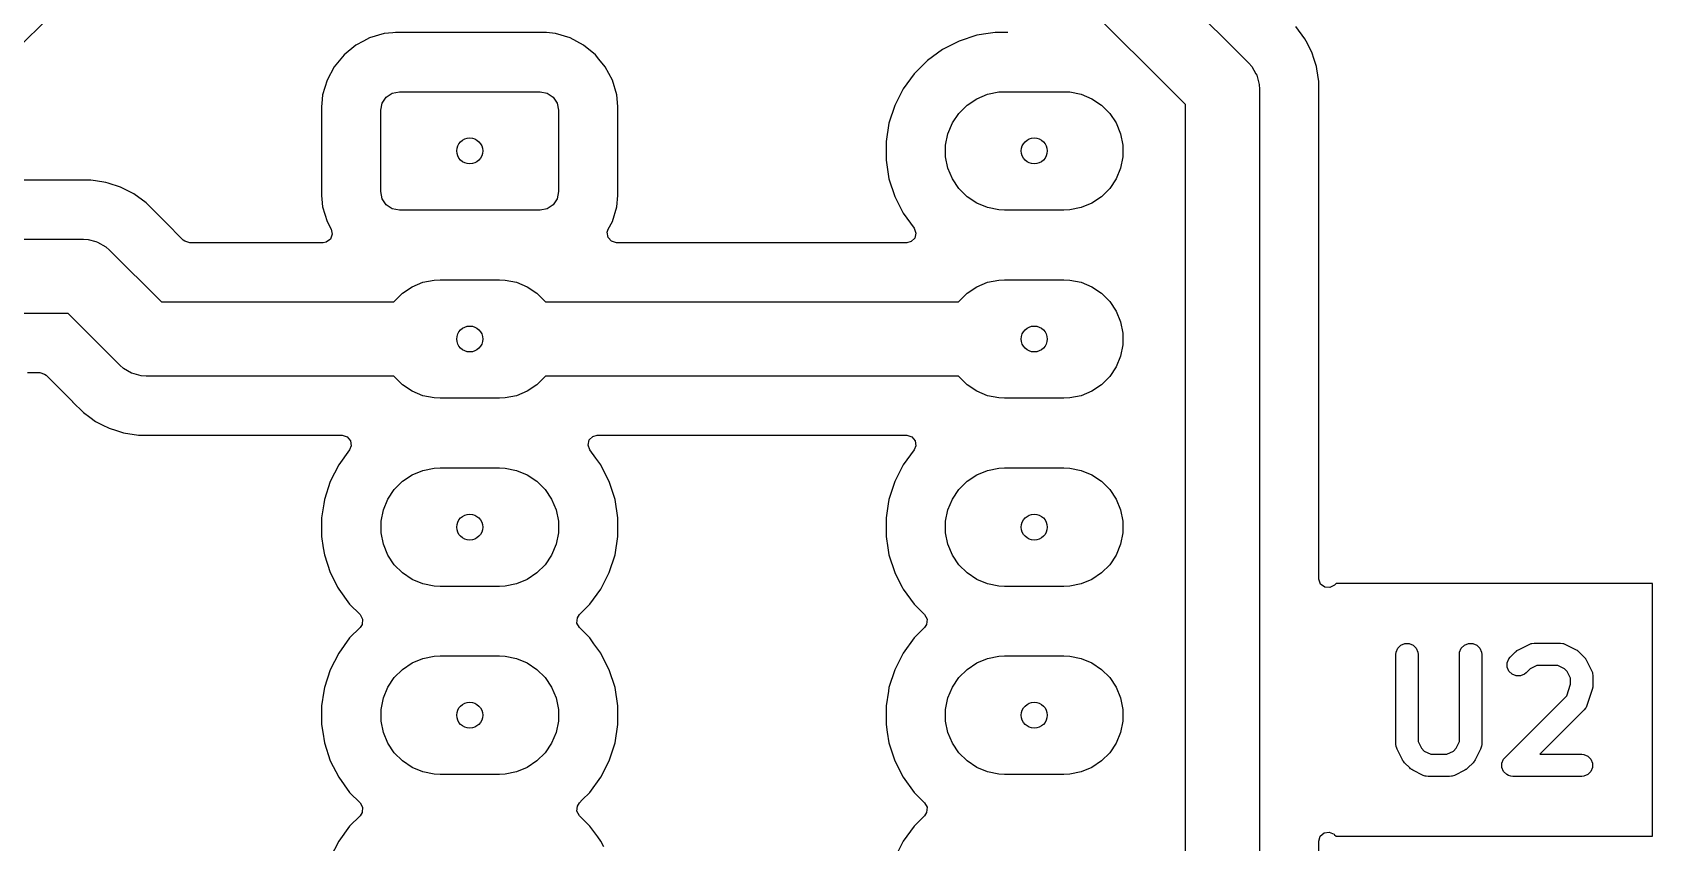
# Model space of a CAD drawing. Extents: x 20 to 124, y -124 to -20.
# Drawn here: x 57.19 to 79.06, y -73.72 to -62.78 of the extents above; entities that cross this region are included whole.
import ezdxf

# ---------------------------------------------------------------- set-up
doc = ezdxf.new("R2010")
doc.units = 0
doc.layers.add('BLACK', color=7, linetype='CONTINUOUS')
doc.layers.add('WHITE', color=7, linetype='CONTINUOUS')

msp = doc.modelspace()

# ---------------------------------------------------------------- linework, layer by layer
at = {"layer": 'BLACK', "linetype": 'CONTINUOUS'}
for p, q in [((60.062953, -49.646447), (73.609253, -63.192746)), ((72.7557, -63.753406), (59.502294, -50.5)), ((56.713419, -63.270766), (59.847366, -60.136819)), ((74.367987, -62.864689), (74.247666, -62.699081)), ((61.558547, -62.952317), (61.398589, -63.083589)), ((61.558548, -62.952316), (61.558547, -62.952317)), ((61.55855, -62.952315), (61.558548, -62.952316)), ((61.662496, -62.896754), (61.55855, -62.952315)), ((61.741043, -62.854769), (61.662496, -62.896754)), ((61.939067, -62.794699), (61.741043, -62.854769)), ((62.055298, -62.783251), (61.939067, -62.794699)), ((62.093392, -62.7795), (62.055298, -62.783251)), ((64.096608, -62.7795), (62.093392, -62.7795)), ((64.131805, -62.782966), (64.096608, -62.7795)), ((64.250934, -62.794699), (64.131805, -62.782966)), ((64.250934, -62.7947), (64.250932, -62.794699)), ((64.250932, -62.794699), (64.250934, -62.794699)), ((64.448954, -62.854768), (64.250934, -62.7947)), ((64.63145, -62.952315), (64.448954, -62.854768)), ((64.631453, -62.952317), (64.63145, -62.952315)), ((64.79141, -63.083589), (64.631452, -62.952317)), ((64.631452, -62.952317), (64.631453, -62.952317)), ((69.700616, -62.89676), (69.476151, -63.011132)), ((69.940214, -62.81891), (69.700616, -62.89676)), ((70.093076, -62.794699), (69.940214, -62.81891)), ((70.189038, -62.7795), (70.093076, -62.794699)), ((70.350353, -62.7795), (70.189038, -62.7795)), ((70.359199, -62.779184), (70.350353, -62.7795)), ((74.36799, -62.864696), (74.367987, -62.864689)), ((74.367993, -62.8647), (74.36799, -62.864696)), ((74.384324, -62.896754), (74.367993, -62.8647)), ((74.384328, -62.896758), (74.384324, -62.896754)), ((74.384327, -62.896759), (74.384328, -62.896758)), ((74.46092, -63.04708), (74.384327, -62.896759)), ((61.398589, -63.083589), (61.267317, -63.243547)), ((64.839373, -63.142033), (64.79141, -63.083589)), ((64.922685, -63.24355), (64.839373, -63.142033)), ((69.272345, -63.159205), (69.094205, -63.337345)), ((69.27235, -63.159201), (69.272345, -63.159205)), ((69.476151, -63.011132), (69.27235, -63.159201)), ((73.609253, -63.192746), (73.652368, -63.24191)), ((74.46092, -63.047081), (74.46092, -63.04708)), ((74.492548, -63.144423), (74.46092, -63.047081)), ((74.524177, -63.241765), (74.492548, -63.144423)), ((61.267317, -63.243547), (61.169769, -63.426043)), ((65.020232, -63.426046), (64.922685, -63.24355)), ((69.094201, -63.33735), (68.946132, -63.541151)), ((69.094205, -63.337345), (69.094201, -63.33735)), ((73.652368, -63.24191), (73.652377, -63.241919)), ((73.652377, -63.241919), (73.707471, -63.337345)), ((73.707471, -63.337345), (73.71764, -63.354958)), ((73.71764, -63.354958), (73.751423, -63.481037)), ((74.52877, -63.270766), (74.524177, -63.241765)), ((74.5562, -63.443948), (74.52877, -63.270766)), ((61.109699, -63.624067), (61.098251, -63.740298)), ((61.169769, -63.426043), (61.109699, -63.624067)), ((61.968223, -63.653223), (62.049329, -63.59903)), ((62.049329, -63.59903), (62.145, -63.58)), ((62.145, -63.58), (64.045, -63.58)), ((64.045, -63.58), (64.140671, -63.59903)), ((64.140671, -63.59903), (64.221777, -63.653223)), ((65.0803, -63.624066), (65.020232, -63.426046)), ((65.0955, -63.778392), (65.0803, -63.624066)), ((68.946132, -63.541151), (68.83176, -63.765616)), ((69.937883, -63.674463), (70.082772, -63.614448)), ((70.082772, -63.614448), (70.236586, -63.583852)), ((70.236586, -63.583852), (70.315, -63.58)), ((70.315, -63.58), (71.115, -63.58)), ((71.115, -63.58), (71.193414, -63.583852)), ((71.193414, -63.583852), (71.347228, -63.614448)), ((71.347228, -63.614448), (71.492117, -63.674463)), ((73.751423, -63.481037), (73.751423, -63.481052)), ((73.751423, -63.481052), (73.7557, -63.5463)), ((73.7557, -63.5463), (73.7557, -80.4597)), ((74.5562, -63.443949), (74.5562, -63.443948)), ((74.5562, -70.155458), (74.5562, -63.443949)), ((61.098251, -63.740298), (61.0945, -63.778392)), ((61.0945, -63.778392), (61.0945, -64.981608)), ((61.895, -63.83), (61.91403, -63.734329)), ((61.895, -64.93), (61.895, -63.83)), ((61.91403, -63.734329), (61.968223, -63.653223)), ((64.221777, -63.653223), (64.27597, -63.734329)), ((64.27597, -63.734329), (64.295, -63.83)), ((64.295, -63.83), (64.295, -64.93)), ((65.0955, -64.981608), (65.0955, -63.778392)), ((68.83176, -63.765616), (68.75391, -64.005214)), ((69.696592, -63.872485), (69.807485, -63.761592)), ((69.807485, -63.761592), (69.937883, -63.674463)), ((71.492117, -63.674463), (71.622515, -63.761592)), ((71.622515, -63.761592), (71.733408, -63.872485)), ((72.7557, -80.252593), (72.7557, -63.753406)), ((68.75391, -64.005214), (68.7145, -64.254038)), ((69.549448, -64.147772), (69.609463, -64.002883)), ((69.609463, -64.002883), (69.696592, -63.872485)), ((71.733408, -63.872485), (71.820537, -64.002883)), ((71.820537, -64.002883), (71.880552, -64.147772)), ((68.7145, -64.254038), (68.7145, -64.505961)), ((69.518852, -64.301586), (69.549448, -64.147772)), ((71.880552, -64.147772), (71.911148, -64.301586)), ((68.7145, -64.505961), (68.75391, -64.754785)), ((69.518852, -64.458414), (69.518852, -64.301586)), ((69.549448, -64.612228), (69.518852, -64.458414)), ((71.911148, -64.458414), (71.880552, -64.612228)), ((71.911148, -64.301586), (71.911148, -64.458414)), ((69.609463, -64.757117), (69.549448, -64.612228)), ((71.880552, -64.612228), (71.820537, -64.757117)), ((57.982652, -64.773), (53.921352, -64.773)), ((58.043664, -64.782663), (57.982652, -64.773)), ((58.184831, -64.805022), (58.043664, -64.782663)), ((58.184836, -64.805023), (58.184831, -64.805022)), ((58.214852, -64.814775), (58.184836, -64.805023)), ((58.214854, -64.814777), (58.214852, -64.814775)), ((58.379519, -64.86828), (58.214854, -64.814777)), ((58.470714, -64.914746), (58.379519, -64.86828)), ((58.561911, -64.961213), (58.470714, -64.914746)), ((61.91403, -65.025671), (61.895, -64.93)), ((64.295, -64.93), (64.27597, -65.025671)), ((68.75391, -64.754785), (68.83176, -64.994383)), ((69.696592, -64.887515), (69.609463, -64.757117)), ((69.807485, -64.998408), (69.696592, -64.887515)), ((71.733408, -64.887515), (71.622515, -64.998408)), ((71.820537, -64.757117), (71.733408, -64.887515)), ((58.727519, -65.081534), (58.561911, -64.961213)), ((58.979942, -65.333958), (58.727519, -65.081534)), ((61.0945, -64.981608), (61.099502, -65.032398)), ((61.099502, -65.032398), (61.109699, -65.135932)), ((61.109699, -65.135932), (61.169769, -65.333958)), ((61.968223, -65.106777), (61.91403, -65.025671)), ((62.049329, -65.16097), (61.968223, -65.106777)), ((62.145, -65.18), (62.049329, -65.16097)), ((64.140671, -65.16097), (64.045, -65.18)), ((64.221777, -65.106777), (64.140671, -65.16097)), ((64.27597, -65.025671), (64.221777, -65.106777)), ((65.020232, -65.333954), (65.0803, -65.135934)), ((65.0803, -65.135934), (65.0955, -64.981608)), ((68.83176, -64.994383), (68.946132, -65.218848)), ((69.937883, -65.085537), (69.807485, -64.998408)), ((70.082772, -65.145552), (69.937883, -65.085537)), ((70.236586, -65.176148), (70.082772, -65.145552)), ((71.347228, -65.145552), (71.193414, -65.176148)), ((71.492117, -65.085537), (71.347228, -65.145552)), ((71.622515, -64.998408), (71.492117, -65.085537)), ((59.229165, -65.583181), (58.979942, -65.333958)), ((61.169769, -65.333958), (61.224872, -65.437047)), ((64.045, -65.18), (62.145, -65.18)), ((64.965128, -65.437047), (65.02023, -65.333958)), ((65.02023, -65.333957), (65.020232, -65.333954)), ((65.02023, -65.333958), (65.02023, -65.333957)), ((68.946132, -65.218848), (69.094176, -65.422615)), ((70.315, -65.18), (70.236586, -65.176148)), ((71.115, -65.18), (70.315, -65.18)), ((71.193414, -65.176148), (71.115, -65.18)), ((53.819, -65.5735), (57.8803, -65.5735)), ((57.8803, -65.5735), (57.945548, -65.577777)), ((57.945548, -65.577777), (57.945563, -65.577777)), ((57.945563, -65.577777), (58.047794, -65.60517)), ((58.047794, -65.60517), (58.071642, -65.61156)), ((59.249807, -65.599815), (59.229165, -65.583181)), ((59.316846, -65.6195), (59.249807, -65.599815)), ((61.214114, -65.570693), (61.157809, -65.612064)), ((61.239114, -65.505449), (61.214114, -65.570693)), ((61.224872, -65.437047), (61.239114, -65.505449)), ((64.951748, -65.477853), (64.965128, -65.437047)), ((64.961692, -65.547011), (64.951748, -65.477853)), ((65.007447, -65.599815), (64.961692, -65.547011)), ((65.074486, -65.6195), (65.007447, -65.599815)), ((69.051724, -65.60517), (68.993858, -65.6195)), ((69.10183, -65.556475), (69.051724, -65.60517)), ((69.094176, -65.422615), (69.117656, -65.488421)), ((69.117656, -65.488421), (69.10183, -65.556475)), ((58.071642, -65.61156), (58.184681, -65.676823)), ((58.184681, -65.676823), (58.184696, -65.676838)), ((58.184696, -65.676838), (58.233853, -65.719947)), ((58.233853, -65.719947), (58.933907, -66.42)), ((61.115514, -65.6195), (59.316846, -65.6195)), ((61.157809, -65.612064), (61.115514, -65.6195)), ((68.993858, -65.6195), (65.074486, -65.6195)), ((62.187485, -66.301592), (62.317883, -66.214463)), ((62.317883, -66.214463), (62.462772, -66.154448)), ((62.462772, -66.154448), (62.616586, -66.123852)), ((62.616586, -66.123852), (62.695, -66.12)), ((62.695, -66.12), (63.495, -66.12)), ((63.495, -66.12), (63.573414, -66.123852)), ((63.573414, -66.123852), (63.727228, -66.154448)), ((63.727228, -66.154448), (63.872117, -66.214463)), ((63.872117, -66.214463), (64.002515, -66.301592)), ((69.807485, -66.301592), (69.937883, -66.214463)), ((69.937883, -66.214463), (70.082772, -66.154448)), ((70.082772, -66.154448), (70.236586, -66.123852)), ((70.236586, -66.123852), (70.315, -66.12)), ((70.315, -66.12), (71.115, -66.12)), ((71.115, -66.12), (71.193414, -66.123852)), ((71.193414, -66.123852), (71.347228, -66.154448)), ((71.347228, -66.154448), (71.492117, -66.214463)), ((71.492117, -66.214463), (71.622515, -66.301592)), ((58.933907, -66.42), (62.071571, -66.42)), ((62.071571, -66.42), (62.076592, -66.412485)), ((62.076592, -66.412485), (62.187485, -66.301592)), ((64.002515, -66.301592), (64.113408, -66.412485)), ((64.113408, -66.412485), (64.118429, -66.42)), ((64.118429, -66.42), (69.691571, -66.42)), ((69.691571, -66.42), (69.696592, -66.412485)), ((69.696592, -66.412485), (69.807485, -66.301592)), ((71.622515, -66.301592), (71.733408, -66.412485)), ((71.733408, -66.412485), (71.820537, -66.542883)), ((57.673194, -66.5735), (54.026106, -66.5735)), ((58.373247, -67.273554), (57.673194, -66.5735)), ((71.820537, -66.542883), (71.880552, -66.687772)), ((71.880552, -66.687772), (71.911148, -66.841586)), ((71.911148, -66.841586), (71.911148, -66.998414)), ((71.911148, -66.998414), (71.880552, -67.152228)), ((58.422403, -67.316661), (58.373247, -67.273554)), ((58.422419, -67.316677), (58.422403, -67.316661)), ((58.530406, -67.379023), (58.422419, -67.316677)), ((71.820537, -67.297117), (71.733408, -67.427515)), ((71.880552, -67.152228), (71.820537, -67.297117)), ((57.12786, -67.374), (57.290253, -67.374)), ((57.290253, -67.374), (57.357292, -67.393685)), ((57.357292, -67.393685), (57.377934, -67.410319)), ((57.377934, -67.410319), (57.731708, -67.764092)), ((58.535458, -67.38194), (58.530406, -67.379023)), ((58.661537, -67.415723), (58.535458, -67.38194)), ((58.661552, -67.415723), (58.661537, -67.415723)), ((58.7268, -67.42), (58.661552, -67.415723)), ((62.071571, -67.42), (58.7268, -67.42)), ((62.076592, -67.427515), (62.071571, -67.42)), ((62.187485, -67.538408), (62.076592, -67.427515)), ((62.317883, -67.625537), (62.187485, -67.538408)), ((64.002515, -67.538408), (63.872117, -67.625537)), ((64.113408, -67.427515), (64.002515, -67.538408)), ((64.118429, -67.42), (64.113408, -67.427515)), ((69.691571, -67.42), (64.118429, -67.42)), ((69.696592, -67.427515), (69.691571, -67.42)), ((69.807485, -67.538408), (69.696592, -67.427515)), ((69.937883, -67.625537), (69.807485, -67.538408)), ((71.622515, -67.538408), (71.492117, -67.625537)), ((71.733408, -67.427515), (71.622515, -67.538408)), ((57.731708, -67.764092), (57.731722, -67.764107)), ((57.731722, -67.764107), (57.734833, -67.767218)), ((57.734833, -67.767218), (57.734834, -67.767219)), ((57.734834, -67.767219), (57.879581, -67.911966)), ((62.462772, -67.685552), (62.317883, -67.625537)), ((62.616586, -67.716148), (62.462772, -67.685552)), ((62.695, -67.72), (62.616586, -67.716148)), ((63.495, -67.72), (62.695, -67.72)), ((63.573414, -67.716148), (63.495, -67.72)), ((63.727228, -67.685552), (63.573414, -67.716148)), ((63.872117, -67.625537), (63.727228, -67.685552)), ((70.082772, -67.685552), (69.937883, -67.625537)), ((70.236586, -67.716148), (70.082772, -67.685552)), ((70.315, -67.72), (70.236586, -67.716148)), ((71.115, -67.72), (70.315, -67.72)), ((71.193414, -67.716148), (71.115, -67.72)), ((71.347228, -67.685552), (71.193414, -67.716148)), ((71.492117, -67.625537), (71.347228, -67.685552)), ((57.879581, -67.911966), (57.879584, -67.911968)), ((57.879584, -67.911968), (57.879585, -67.911969)), ((57.879585, -67.911969), (57.968757, -67.976756)), ((57.968757, -67.976756), (57.968759, -67.976757)), ((57.968759, -67.976757), (57.968762, -67.976759)), ((57.968762, -67.976759), (58.04519, -68.032287)), ((58.04519, -68.032287), (58.134647, -68.077867)), ((58.134647, -68.077867), (58.227581, -68.125221)), ((58.227581, -68.125221), (58.227584, -68.125222)), ((58.227584, -68.125222), (58.324924, -68.156849)), ((58.324924, -68.156849), (58.422266, -68.188477)), ((58.422266, -68.188477), (58.624448, -68.2205)), ((58.624448, -68.2205), (58.624449, -68.2205)), ((58.624449, -68.2205), (58.829152, -68.2205)), ((58.829152, -68.2205), (61.373858, -68.2205)), ((61.373858, -68.2205), (61.440897, -68.240185)), ((64.758276, -68.23483), (64.816142, -68.2205)), ((64.816142, -68.2205), (68.993858, -68.2205)), ((68.993858, -68.2205), (69.060897, -68.240185)), ((61.474176, -68.417385), (61.326132, -68.621151)), ((61.440897, -68.240185), (61.486652, -68.292989)), ((61.496596, -68.362147), (61.474176, -68.417385)), ((61.486652, -68.292989), (61.496596, -68.362147)), ((64.692344, -68.351579), (64.70817, -68.283525)), ((64.715824, -68.417385), (64.692344, -68.351579)), ((64.70817, -68.283525), (64.758276, -68.23483)), ((64.796055, -68.527815), (64.715824, -68.417385)), ((69.094176, -68.417385), (68.946132, -68.621151)), ((69.060897, -68.240185), (69.106652, -68.292989)), ((69.116596, -68.362147), (69.094176, -68.417385)), ((69.106652, -68.292989), (69.116596, -68.362147)), ((61.326132, -68.621151), (61.21176, -68.845616)), ((62.462772, -68.694448), (62.616586, -68.663852)), ((62.616586, -68.663852), (62.695, -68.66)), ((62.695, -68.66), (63.495, -68.66)), ((63.495, -68.66), (63.573414, -68.663852)), ((63.573414, -68.663852), (63.727228, -68.694448)), ((64.86387, -68.621155), (64.796055, -68.527815)), ((64.886988, -68.666527), (64.86387, -68.621155)), ((64.978239, -68.845616), (64.886988, -68.666527)), ((68.946132, -68.621151), (68.83176, -68.845616)), ((70.082772, -68.694448), (70.236586, -68.663852)), ((70.236586, -68.663852), (70.315, -68.66)), ((70.315, -68.66), (71.115, -68.66)), ((71.115, -68.66), (71.193414, -68.663852)), ((71.193414, -68.663852), (71.347228, -68.694448)), ((61.21176, -68.845616), (61.13391, -69.085214)), ((62.076592, -68.952485), (62.187485, -68.841592)), ((62.187485, -68.841592), (62.317883, -68.754463)), ((62.317883, -68.754463), (62.462772, -68.694448)), ((63.727228, -68.694448), (63.872117, -68.754463)), ((63.872117, -68.754463), (64.002515, -68.841592)), ((64.002515, -68.841592), (64.113408, -68.952485)), ((64.978239, -68.845618), (64.978239, -68.845616)), ((64.978241, -68.845621), (64.978239, -68.845618)), ((65.05609, -69.085215), (64.978241, -68.845621)), ((68.83176, -68.845616), (68.75391, -69.085214)), ((69.696592, -68.952485), (69.807485, -68.841592)), ((69.807485, -68.841592), (69.937883, -68.754463)), ((69.937883, -68.754463), (70.082772, -68.694448)), ((71.347228, -68.694448), (71.492117, -68.754463)), ((71.492117, -68.754463), (71.622515, -68.841592)), ((71.622515, -68.841592), (71.733408, -68.952485)), ((61.13391, -69.085214), (61.124606, -69.143958)), ((61.929448, -69.227772), (61.989463, -69.082883)), ((61.989463, -69.082883), (62.076592, -68.952485)), ((64.113408, -68.952485), (64.200537, -69.082883)), ((64.200537, -69.082883), (64.260552, -69.227772)), ((65.0955, -69.334038), (65.05609, -69.085215)), ((68.75391, -69.085214), (68.744606, -69.143958)), ((69.549448, -69.227772), (69.609463, -69.082883)), ((69.609463, -69.082883), (69.696592, -68.952485)), ((71.733408, -68.952485), (71.820537, -69.082883)), ((71.820537, -69.082883), (71.880552, -69.227772)), ((61.124606, -69.143958), (61.0945, -69.334038)), ((61.898852, -69.381586), (61.929448, -69.227772)), ((64.260552, -69.227772), (64.291148, -69.381586)), ((68.744606, -69.143958), (68.7145, -69.334038)), ((69.518852, -69.381586), (69.549448, -69.227772)), ((71.880552, -69.227772), (71.911148, -69.381586)), ((61.0945, -69.334038), (61.0945, -69.585962)), ((61.898852, -69.538414), (61.898852, -69.381586)), ((61.929448, -69.692228), (61.898852, -69.538414)), ((64.291148, -69.538414), (64.260552, -69.692228)), ((64.291148, -69.381586), (64.291148, -69.538414)), ((65.0955, -69.585962), (65.0955, -69.334038)), ((68.7145, -69.334038), (68.7145, -69.585962)), ((69.518852, -69.538414), (69.518852, -69.381586)), ((69.549448, -69.692228), (69.518852, -69.538414)), ((71.911148, -69.538414), (71.880552, -69.692228)), ((71.911148, -69.381586), (71.911148, -69.538414)), ((61.0945, -69.585962), (61.118586, -69.738034)), ((61.118586, -69.738034), (61.13391, -69.834785)), ((61.989463, -69.837117), (61.929448, -69.692228)), ((64.260552, -69.692228), (64.200537, -69.837117)), ((65.05609, -69.834785), (65.0955, -69.585962)), ((68.7145, -69.585962), (68.738586, -69.738034)), ((68.738586, -69.738034), (68.75391, -69.834785)), ((69.609463, -69.837117), (69.549448, -69.692228)), ((71.880552, -69.692228), (71.820537, -69.837117)), ((61.13391, -69.834785), (61.21176, -70.074383)), ((62.076592, -69.967515), (61.989463, -69.837117)), ((62.187485, -70.078408), (62.076592, -69.967515)), ((64.113408, -69.967515), (64.002515, -70.078408)), ((64.200537, -69.837117), (64.113408, -69.967515)), ((64.978241, -70.074379), (65.05609, -69.834785)), ((68.75391, -69.834785), (68.83176, -70.074383)), ((69.696592, -69.967515), (69.609463, -69.837117)), ((69.807485, -70.078408), (69.696592, -69.967515)), ((71.733408, -69.967515), (71.622515, -70.078408)), ((71.820537, -69.837117), (71.733408, -69.967515)), ((61.21176, -70.074383), (61.290413, -70.228747)), ((62.317883, -70.165537), (62.187485, -70.078408)), ((62.462772, -70.225552), (62.317883, -70.165537)), ((63.872117, -70.165537), (63.727228, -70.225552)), ((64.002515, -70.078408), (63.872117, -70.165537)), ((64.86387, -70.298845), (64.978241, -70.074379)), ((68.83176, -70.074383), (68.910413, -70.228747)), ((69.937883, -70.165537), (69.807485, -70.078408)), ((70.082772, -70.225552), (69.937883, -70.165537)), ((71.492117, -70.165537), (71.347228, -70.225552)), ((71.622515, -70.078408), (71.492117, -70.165537)), ((74.556516, -70.164304), (74.5562, -70.155458)), ((74.580933, -70.229768), (74.556516, -70.164304)), ((61.290413, -70.228747), (61.312268, -70.27164)), ((61.312268, -70.27164), (61.326132, -70.298848)), ((61.326132, -70.298848), (61.474201, -70.502649)), ((62.616586, -70.256148), (62.462772, -70.225552)), ((62.695, -70.26), (62.616586, -70.256148)), ((63.495, -70.26), (62.695, -70.26)), ((63.573414, -70.256148), (63.495, -70.26)), ((63.727228, -70.225552), (63.573414, -70.256148)), ((64.715793, -70.502656), (64.86387, -70.298845)), ((68.910413, -70.228747), (68.932268, -70.27164)), ((68.932268, -70.27164), (68.946132, -70.298848)), ((68.946132, -70.298848), (69.094201, -70.502649)), ((70.236586, -70.256148), (70.082772, -70.225552)), ((70.315, -70.26), (70.236586, -70.256148)), ((71.115, -70.26), (70.315, -70.26)), ((71.193414, -70.256148), (71.115, -70.26)), ((71.347228, -70.225552), (71.193414, -70.256148)), ((74.636866, -70.27164), (74.580933, -70.229768)), ((74.706558, -70.276624), (74.636866, -70.27164)), ((74.767881, -70.243139), (74.706558, -70.276624)), ((74.789917, -70.221103), (74.767881, -70.243139)), ((79.061511, -70.221103), (74.789917, -70.221103)), ((79.061511, -73.635553), (79.061511, -70.221103)), ((61.474201, -70.502649), (61.474205, -70.502654)), ((61.474205, -70.502654), (61.61387, -70.642319)), ((64.57613, -70.642319), (64.614411, -70.604038)), ((64.614411, -70.604038), (64.715793, -70.502656)), ((69.094201, -70.502649), (69.094205, -70.502654)), ((69.094205, -70.502654), (69.23387, -70.642319)), ((61.61387, -70.817681), (61.474205, -70.957345)), ((61.61387, -70.642319), (61.647355, -70.703642)), ((61.642371, -70.773334), (61.61387, -70.817681)), ((61.647355, -70.703642), (61.642371, -70.773334)), ((64.542645, -70.756358), (64.547629, -70.686666)), ((64.57613, -70.817681), (64.542645, -70.756358)), ((64.547629, -70.686666), (64.57613, -70.642319)), ((64.715794, -70.957345), (64.57613, -70.817681)), ((69.23387, -70.817681), (69.094205, -70.957345)), ((69.23387, -70.642319), (69.267355, -70.703642)), ((69.262371, -70.773334), (69.23387, -70.817681)), ((69.267355, -70.703642), (69.262371, -70.773334)), ((61.474201, -70.95735), (61.326132, -71.161151)), ((61.474205, -70.957345), (61.474201, -70.95735)), ((64.715798, -70.95735), (64.715794, -70.957345)), ((64.771875, -71.034534), (64.715798, -70.95735)), ((64.86387, -71.161155), (64.771875, -71.034534)), ((69.094201, -70.95735), (68.946132, -71.161151)), ((69.094205, -70.957345), (69.094201, -70.95735)), ((75.622422, -71.094992), (75.663806, -71.053608)), ((75.663806, -71.053608), (75.717878, -71.03121)), ((75.717878, -71.03121), (75.776406, -71.03121)), ((75.776406, -71.03121), (75.830478, -71.053608)), ((75.830478, -71.053608), (75.871862, -71.094992)), ((76.479565, -71.094992), (76.520949, -71.053608)), ((76.520949, -71.053608), (76.575021, -71.03121)), ((76.575021, -71.03121), (76.633549, -71.03121)), ((76.633549, -71.03121), (76.687621, -71.053608)), ((76.687621, -71.053608), (76.729005, -71.094992)), ((77.251489, -71.115593), (77.394347, -71.044164)), ((77.394347, -71.044164), (77.42181, -71.033654)), ((77.42181, -71.033654), (77.427187, -71.033271)), ((77.427187, -71.033271), (77.432165, -71.03121)), ((77.432165, -71.03121), (77.461429, -71.028328)), ((77.461429, -71.028328), (77.818571, -71.028328)), ((77.818571, -71.028328), (77.847835, -71.03121)), ((77.847835, -71.03121), (77.852812, -71.033271)), ((77.852812, -71.033271), (77.85819, -71.033654)), ((77.85819, -71.033654), (77.885653, -71.044164)), ((77.885653, -71.044164), (78.028511, -71.115593)), ((61.326132, -71.161151), (61.21176, -71.385616)), ((62.187485, -71.381592), (62.317883, -71.294463)), ((62.317883, -71.294463), (62.462772, -71.234448)), ((62.462772, -71.234448), (62.616586, -71.203852)), ((62.616586, -71.203852), (62.695, -71.2)), ((62.695, -71.2), (63.495, -71.2)), ((63.495, -71.2), (63.573414, -71.203852)), ((63.573414, -71.203852), (63.727228, -71.234448)), ((63.727228, -71.234448), (63.872117, -71.294463)), ((63.872117, -71.294463), (64.002515, -71.381592)), ((64.89344, -71.21919), (64.86387, -71.161155)), ((64.978239, -71.385616), (64.89344, -71.21919)), ((68.946132, -71.161151), (68.83176, -71.385616)), ((69.807485, -71.381592), (69.937883, -71.294463)), ((69.937883, -71.294463), (70.082772, -71.234448)), ((70.082772, -71.234448), (70.236586, -71.203852)), ((70.236586, -71.203852), (70.315, -71.2)), ((70.315, -71.2), (71.115, -71.2)), ((71.115, -71.2), (71.193414, -71.203852)), ((71.193414, -71.203852), (71.347228, -71.234448)), ((71.347228, -71.234448), (71.492117, -71.294463)), ((71.492117, -71.294463), (71.622515, -71.381592)), ((75.597142, -71.178328), (75.600024, -71.149064)), ((75.597142, -72.392614), (75.597142, -71.178328)), ((75.600024, -71.149064), (75.622422, -71.094992)), ((75.871862, -71.094992), (75.89426, -71.149064)), ((75.89426, -71.149064), (75.897142, -71.178328)), ((75.897142, -71.178328), (75.897142, -72.357203)), ((76.454285, -71.178328), (76.457167, -71.149064)), ((76.454285, -72.357204), (76.454285, -71.178328)), ((76.457167, -71.149064), (76.479565, -71.094992)), ((76.729005, -71.094992), (76.751403, -71.149064)), ((76.751403, -71.149064), (76.754285, -71.178328)), ((76.754285, -71.178328), (76.754285, -72.392614)), ((77.100025, -71.291922), (77.122422, -71.23785)), ((77.100025, -71.350448), (77.100025, -71.291922)), ((77.122422, -71.23785), (77.141077, -71.215119)), ((77.141077, -71.215119), (77.212505, -71.143691)), ((77.212505, -71.143691), (77.224007, -71.13425)), ((77.224007, -71.13425), (77.226603, -71.131258)), ((77.226603, -71.131258), (77.231112, -71.128419)), ((77.231112, -71.128419), (77.235235, -71.125036)), ((77.235235, -71.125036), (77.238897, -71.123519)), ((77.238897, -71.123519), (77.251489, -71.115593)), ((78.028511, -71.115593), (78.041104, -71.12352)), ((78.041104, -71.12352), (78.044764, -71.125036)), ((78.044764, -71.125036), (78.048883, -71.128417)), ((78.048883, -71.128417), (78.053397, -71.131258)), ((78.053397, -71.131258), (78.055993, -71.134251)), ((78.055993, -71.134251), (78.067495, -71.143691)), ((78.067495, -71.143691), (78.138923, -71.215119)), ((78.138923, -71.215119), (78.148363, -71.226621)), ((78.148363, -71.226621), (78.151356, -71.229217)), ((78.151356, -71.229217), (78.154194, -71.233726)), ((78.154194, -71.233726), (78.157578, -71.237849)), ((78.157578, -71.237849), (78.159094, -71.241511)), ((78.159094, -71.241511), (78.167021, -71.254103)), ((78.167021, -71.254103), (78.23845, -71.396959)), ((61.21176, -71.385616), (61.13391, -71.625214)), ((61.989463, -71.622883), (62.076592, -71.492485)), ((62.076592, -71.492485), (62.187485, -71.381592)), ((64.002515, -71.381592), (64.113408, -71.492485)), ((64.113408, -71.492485), (64.200537, -71.622883)), ((64.978239, -71.385618), (64.978239, -71.385616)), ((64.978241, -71.385621), (64.978239, -71.385618)), ((65.05609, -71.625215), (64.978241, -71.385621)), ((68.83176, -71.385616), (68.75391, -71.625214)), ((69.609463, -71.622883), (69.696592, -71.492485)), ((69.696592, -71.492485), (69.807485, -71.381592)), ((71.622515, -71.381592), (71.733408, -71.492485)), ((71.733408, -71.492485), (71.820537, -71.622883)), ((77.122422, -71.40452), (77.100025, -71.350448)), ((77.163808, -71.445906), (77.122422, -71.40452)), ((77.21788, -71.468303), (77.163808, -71.445906)), ((77.276406, -71.468303), (77.21788, -71.468303)), ((77.330478, -71.445906), (77.276406, -71.468303)), ((77.353209, -71.427251), (77.330478, -71.445906)), ((77.407425, -71.373035), (77.353209, -71.427251)), ((77.496839, -71.328328), (77.407425, -71.373035)), ((77.783161, -71.328328), (77.496839, -71.328328)), ((77.872575, -71.373035), (77.783161, -71.328328)), ((77.909579, -71.410039), (77.872575, -71.373035)), ((77.954286, -71.499452), (77.909579, -71.410039)), ((77.954286, -71.582559), (77.954286, -71.499452)), ((78.23845, -71.396959), (78.248959, -71.424423)), ((78.248959, -71.424423), (78.24934, -71.429797)), ((78.24934, -71.429797), (78.251404, -71.434778)), ((78.251404, -71.434778), (78.254286, -71.464042)), ((78.254286, -71.464042), (78.254286, -71.6069)), ((61.125762, -71.67666), (61.0945, -71.874038)), ((61.13391, -71.625214), (61.125762, -71.67666)), ((61.929448, -71.767772), (61.989463, -71.622883)), ((64.200537, -71.622883), (64.260552, -71.767772)), ((65.0955, -71.874038), (65.05609, -71.625215)), ((68.745762, -71.67666), (68.7145, -71.874038)), ((68.75391, -71.625214), (68.745762, -71.67666)), ((69.549448, -71.767772), (69.609463, -71.622883)), ((71.820537, -71.622883), (71.880552, -71.767772)), ((77.901752, -71.740157), (77.954286, -71.582559)), ((78.246588, -71.654335), (78.175159, -71.86862)), ((78.249887, -71.639825), (78.246588, -71.654335)), ((78.251404, -71.636164), (78.249887, -71.639825)), ((78.251926, -71.630855), (78.251404, -71.636164)), ((78.253108, -71.625661), (78.251926, -71.630855)), ((78.254286, -71.6069), (78.252827, -71.621711)), ((78.252827, -71.621711), (78.253108, -71.625661)), ((61.0945, -71.874038), (61.0945, -72.125962)), ((61.898852, -71.921586), (61.929448, -71.767772)), ((61.898852, -72.078414), (61.898852, -71.921586)), ((64.260552, -71.767772), (64.291148, -71.921586)), ((64.291148, -71.921586), (64.291148, -72.078414)), ((65.0955, -72.125962), (65.0955, -71.874038)), ((68.7145, -71.874038), (68.7145, -72.125962)), ((69.518852, -71.921586), (69.549448, -71.767772)), ((69.518852, -72.078414), (69.518852, -71.921586)), ((71.880552, -71.767772), (71.911148, -71.921586)), ((71.911148, -71.921586), (71.911148, -72.078414)), ((77.069648, -72.572262), (77.901752, -71.740157)), ((78.138923, -71.927251), (77.537846, -72.528328)), ((78.157578, -71.904521), (78.138923, -71.927251)), ((78.159641, -71.899539), (78.157578, -71.904521)), ((78.163171, -71.89547), (78.159641, -71.899539)), ((78.175159, -71.86862), (78.163171, -71.89547)), ((61.0945, -72.125962), (61.110564, -72.227385)), ((61.929448, -72.232228), (61.898852, -72.078414)), ((64.291148, -72.078414), (64.260552, -72.232228)), ((65.05609, -72.374785), (65.0955, -72.125962)), ((68.7145, -72.125962), (68.730564, -72.227385)), ((69.549448, -72.232228), (69.518852, -72.078414)), ((71.911148, -72.078414), (71.880552, -72.232228)), ((61.110564, -72.227385), (61.13391, -72.374785)), ((61.13391, -72.374785), (61.21176, -72.614383)), ((61.989463, -72.377117), (61.929448, -72.232228)), ((62.076592, -72.507515), (61.989463, -72.377117)), ((64.200537, -72.377117), (64.113408, -72.507515)), ((64.260552, -72.232228), (64.200537, -72.377117)), ((64.978241, -72.614379), (65.05609, -72.374785)), ((68.730564, -72.227385), (68.75391, -72.374785)), ((68.75391, -72.374785), (68.83176, -72.614383)), ((69.609463, -72.377117), (69.549448, -72.232228)), ((69.696592, -72.507515), (69.609463, -72.377117)), ((71.820537, -72.377117), (71.733408, -72.507515)), ((71.880552, -72.232228), (71.820537, -72.377117)), ((75.897142, -72.357203), (75.941849, -72.446617)), ((76.409578, -72.446617), (76.454285, -72.357204)), ((62.187485, -72.618408), (62.076592, -72.507515)), ((64.113408, -72.507515), (64.002515, -72.618408)), ((69.807485, -72.618408), (69.696592, -72.507515)), ((71.733408, -72.507515), (71.622515, -72.618408)), ((75.600024, -72.421878), (75.597142, -72.392614)), ((75.602087, -72.426858), (75.600024, -72.421878)), ((75.602469, -72.432233), (75.602087, -72.426858)), ((75.612978, -72.459696), (75.602469, -72.432233)), ((75.684407, -72.602553), (75.612978, -72.459696)), ((75.692334, -72.615146), (75.684407, -72.602553)), ((75.941849, -72.446617), (75.978853, -72.483621)), ((75.978853, -72.483621), (76.068267, -72.528328)), ((76.068267, -72.528328), (76.283161, -72.528328)), ((76.283161, -72.528328), (76.372573, -72.483622)), ((76.372573, -72.483622), (76.409578, -72.446617)), ((76.667021, -72.602553), (76.659094, -72.615144)), ((76.738449, -72.459695), (76.667021, -72.602553)), ((76.748959, -72.432232), (76.738449, -72.459695)), ((76.74934, -72.426856), (76.748959, -72.432232)), ((76.751403, -72.421878), (76.74934, -72.426856)), ((76.754285, -72.392614), (76.751403, -72.421878)), ((77.028596, -72.649065), (77.050993, -72.594993)), ((77.050993, -72.594993), (77.069648, -72.572262)), ((77.537846, -72.528328), (78.104286, -72.528328)), ((78.104286, -72.528328), (78.13355, -72.53121)), ((78.13355, -72.53121), (78.187622, -72.553608)), ((78.187622, -72.553608), (78.229006, -72.594992)), ((78.229006, -72.594992), (78.251404, -72.649064)), ((61.21176, -72.614383), (61.326132, -72.838848)), ((62.317883, -72.705537), (62.187485, -72.618408)), ((62.462772, -72.765552), (62.317883, -72.705537)), ((62.616586, -72.796148), (62.462772, -72.765552)), ((62.695, -72.8), (62.616586, -72.796148)), ((63.495, -72.8), (62.695, -72.8)), ((63.573414, -72.796148), (63.495, -72.8)), ((63.727228, -72.765552), (63.573414, -72.796148)), ((63.872117, -72.705537), (63.727228, -72.765552)), ((64.002515, -72.618408), (63.872117, -72.705537)), ((64.86387, -72.838845), (64.978241, -72.614379)), ((68.83176, -72.614383), (68.946132, -72.838848)), ((69.937883, -72.705537), (69.807485, -72.618408)), ((70.082772, -72.765552), (69.937883, -72.705537)), ((70.236586, -72.796148), (70.082772, -72.765552)), ((70.315, -72.8), (70.236586, -72.796148)), ((71.115, -72.8), (70.315, -72.8)), ((71.193414, -72.796148), (71.115, -72.8)), ((71.347228, -72.765552), (71.193414, -72.796148)), ((71.492117, -72.705537), (71.347228, -72.765552)), ((71.622515, -72.618408), (71.492117, -72.705537)), ((75.69385, -72.618806), (75.692334, -72.615146)), ((75.697231, -72.622925), (75.69385, -72.618806)), ((75.700072, -72.627439), (75.697231, -72.622925)), ((75.703065, -72.630035), (75.700072, -72.627439)), ((75.712505, -72.641537), (75.703065, -72.630035)), ((75.783934, -72.712966), (75.712505, -72.641537)), ((75.795438, -72.722407), (75.783934, -72.712966)), ((75.798033, -72.725399), (75.795438, -72.722407)), ((75.802542, -72.728237), (75.798033, -72.725399)), ((75.806665, -72.731621), (75.802542, -72.728237)), ((75.810326, -72.733137), (75.806665, -72.731621)), ((75.822918, -72.741064), (75.810326, -72.733137)), ((75.965776, -72.812492), (75.822918, -72.741064)), ((75.993239, -72.823002), (75.965776, -72.812492)), ((75.998614, -72.823383), (75.993239, -72.823002)), ((76.003593, -72.825446), (75.998614, -72.823383)), ((76.032857, -72.828328), (76.003593, -72.825446)), ((76.347835, -72.825446), (76.318571, -72.828328)), ((76.352813, -72.823383), (76.347835, -72.825446)), ((76.358189, -72.823002), (76.352813, -72.823383)), ((76.385653, -72.812492), (76.358189, -72.823002)), ((76.52851, -72.741064), (76.385653, -72.812492)), ((76.541103, -72.733136), (76.52851, -72.741064)), ((76.544763, -72.731621), (76.541103, -72.733136)), ((76.548882, -72.728239), (76.544763, -72.731621)), ((76.553396, -72.725399), (76.548882, -72.728239)), ((76.555992, -72.722405), (76.553396, -72.725399)), ((76.567494, -72.712966), (76.555992, -72.722405)), ((76.638923, -72.641537), (76.567494, -72.712966)), ((76.648364, -72.630032), (76.638923, -72.641537)), ((76.651356, -72.627438), (76.648364, -72.630032)), ((76.654194, -72.622928), (76.651356, -72.627438)), ((76.657578, -72.618806), (76.654194, -72.622928)), ((76.659094, -72.615144), (76.657578, -72.618806)), ((77.028596, -72.707591), (77.028596, -72.649065)), ((77.050993, -72.761663), (77.028596, -72.707591)), ((77.092379, -72.803049), (77.050993, -72.761663)), ((77.115177, -72.812492), (77.092379, -72.803049)), ((77.14645, -72.825446), (77.115177, -72.812492)), ((77.175714, -72.828328), (77.14645, -72.825446)), ((78.13355, -72.825446), (78.104286, -72.828328)), ((78.187622, -72.803048), (78.13355, -72.825446)), ((78.229006, -72.761664), (78.187622, -72.803048)), ((78.251404, -72.707592), (78.229006, -72.761664)), ((78.251404, -72.649064), (78.251404, -72.707592)), ((61.326132, -72.838848), (61.474201, -73.042649)), ((61.474201, -73.042649), (61.474205, -73.042654)), ((61.474205, -73.042654), (61.61387, -73.182319)), ((64.614411, -73.144038), (64.715793, -73.042656)), ((64.715793, -73.042656), (64.86387, -72.838845)), ((68.946132, -72.838848), (69.094201, -73.042649)), ((69.094201, -73.042649), (69.094205, -73.042654)), ((69.094205, -73.042654), (69.23387, -73.182319)), ((76.318571, -72.828328), (76.032857, -72.828328)), ((78.104286, -72.828328), (77.175714, -72.828328)), ((61.61387, -73.182319), (61.647355, -73.243642)), ((61.647355, -73.243642), (61.642371, -73.313334)), ((64.542645, -73.296358), (64.547629, -73.226666)), ((64.547629, -73.226666), (64.57613, -73.182319)), ((64.57613, -73.182319), (64.614411, -73.144038)), ((69.23387, -73.182319), (69.267355, -73.243642)), ((69.267355, -73.243642), (69.262371, -73.313334)), ((61.61387, -73.357681), (61.474205, -73.497345)), ((61.642371, -73.313334), (61.61387, -73.357681)), ((64.57613, -73.357681), (64.542645, -73.296358)), ((64.715794, -73.497345), (64.57613, -73.357681)), ((69.23387, -73.357681), (69.094205, -73.497345)), ((69.262371, -73.313334), (69.23387, -73.357681)), ((61.474201, -73.49735), (61.326132, -73.701151)), ((61.474205, -73.497345), (61.474201, -73.49735)), ((64.715798, -73.49735), (64.715794, -73.497345)), ((64.822915, -73.644785), (64.715798, -73.49735)), ((64.86387, -73.701155), (64.822915, -73.644785)), ((69.094201, -73.49735), (68.946132, -73.701151)), ((69.094205, -73.497345), (69.094201, -73.49735)), ((74.5562, -73.701198), (74.575885, -73.634159)), ((74.575885, -73.634159), (74.628689, -73.588404)), ((74.628689, -73.588404), (74.697847, -73.57846)), ((74.697847, -73.57846), (74.761403, -73.607485)), ((74.761403, -73.607485), (74.767881, -73.613517)), ((74.767881, -73.613517), (74.789917, -73.635553)), ((74.789917, -73.635553), (79.061511, -73.635553)), ((61.326132, -73.701151), (61.21176, -73.925616)), ((64.903233, -73.77841), (64.86387, -73.701155)), ((68.946132, -73.701151), (68.83176, -73.925616)), ((74.5562, -80.357349), (74.5562, -73.701198))]:
    msp.add_line(p, q, dxfattribs=at)
at = {"layer": 'BLACK'}
for centre in [(63.095, -64.38), (70.715, -64.38), (63.095, -66.92), (70.715, -66.92), (63.095, -69.46), (70.715, -69.46), (63.095, -72), (70.715, -72)]:
    msp.add_circle(centre, 0.175, dxfattribs=at)
at = {"layer": 'WHITE'}
for centre in [(63.095, -64.38), (70.715, -64.38), (63.095, -66.92), (70.715, -66.92), (63.095, -69.46), (70.715, -69.46), (63.095, -72), (70.715, -72)]:
    msp.add_circle(centre, 0.175, dxfattribs=at)

doc.saveas('drawing.dxf')
